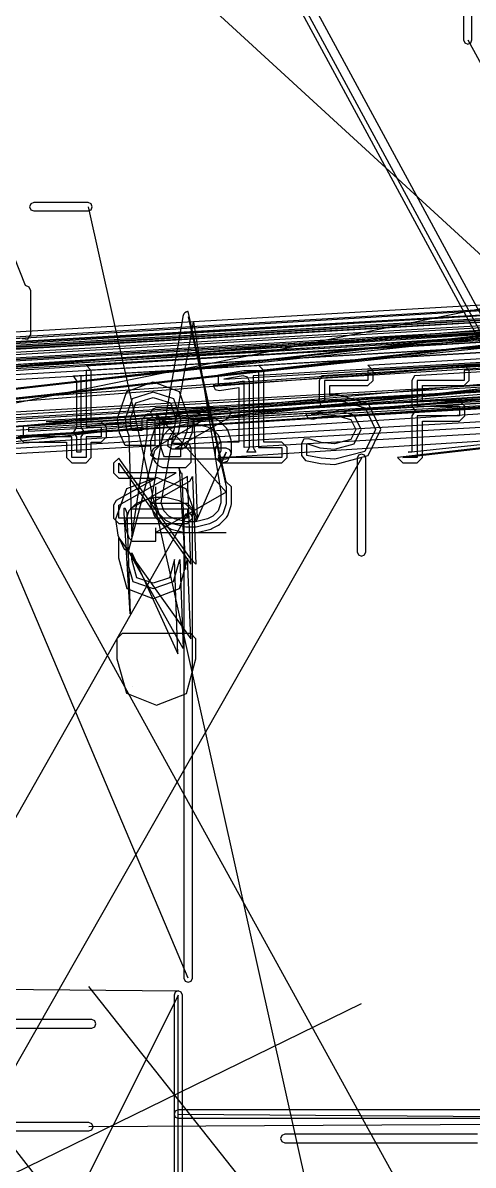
# Model space of a CAD drawing. Extents: x 0 to 334, y -361 to 120.
# Drawn here: x 94.19 to 100.59, y 48.47 to 64.69 of the extents above; entities that cross this region are included whole.
import ezdxf

# ---------------------------------------------------------------- set-up
doc = ezdxf.new("R2010")
doc.units = 0

msp = doc.modelspace()

# ---------------------------------------------------------------- linework, layer by layer
at = {"layer": 'Layer 1'}
for p, q in [((79.31, 84.9092), (292.42, -302.024)), ((301.09, -309.873), (89.04, 81.8172)), ((89.24, 81.7422), (300.89, -309.948)), ((89.04, 81.6672), (301.09, -310.023)), ((123.325, 40.6092), (92.64, 68.7892)), ((128.07, 66.1792), (91.06, 58.6792)), ((100.449, 65.2192), (100.449, 64.4492)), ((100.569, 64.4492), (100.569, 65.2192)), ((100.449, 64.4492), (100.466574, 64.406774)), ((100.466574, 64.406774), (100.509, 64.3892)), ((100.509, 64.4492), (154.965, -35.4949)), ((100.509, 64.3892), (100.551426, 64.406774)), ((100.551426, 64.406774), (100.569, 64.4492)), ((81.92, 64.1792), (166.845, -43.9449)), ((94.306274, 62.121626), (94.2887, 62.0792)), ((94.3487, 62.1392), (94.306274, 62.121626)), ((95.1187, 62.1392), (94.3487, 62.1392)), ((95.161126, 62.121626), (95.1187, 62.1392)), ((95.1787, 62.0792), (95.161126, 62.121626)), ((94.2887, 62.0792), (94.306274, 62.036774)), ((94.306274, 62.036774), (94.3487, 62.0192)), ((94.3487, 62.0192), (95.1187, 62.0192)), ((95.1187, 62.0792), (108.655, 1.3842)), ((95.1187, 62.0192), (95.161126, 62.036774)), ((95.161126, 62.036774), (95.1787, 62.0792)), ((94.2313, 60.9608), (93.8976, 61.797641)), ((107.296814, 61.003794), (85.4732, 58.5204)), ((85.5482, 58.5204), (107.371814, 61.003794)), ((86.0102, 59.829852), (107.371814, 61.078794)), ((107.371814, 61.003794), (86.0102, 59.7549)), ((108.548054, 61.003794), (86.7244, 58.5204)), ((86.7994, 58.5204), (108.623054, 61.003794)), ((87.7558, 59.8299), (108.623054, 61.078794)), ((108.623054, 61.003794), (87.7558, 59.7549)), ((88.761854, 59.852209), (110.585528, 61.101119)), ((90.1499, 59.8299), (111.768887, 61.078799)), ((91.47, 59.8299), (113.089021, 61.078799)), ((113.948145, 61.003799), (92.1245, 58.5204)), ((92.661504, 59.829846), (114.023145, 61.078799)), ((94.2035, 58.9727), (116.656315, 61.003799)), ((95.09, 59.8299), (116.656315, 61.078799)), ((116.656315, 61.003799), (95.09, 59.7549)), ((97.5368, 59.8299), (119.155752, 61.078804)), ((120.035139, 61.003806), (98.2115, 59.1348)), ((98.286528, 59.134745), (120.110139, 61.003804)), ((99.0899, 59.8299), (120.110139, 61.078806)), ((120.110139, 61.003804), (99.0899, 59.7549)), ((121.335009, 61.003806), (99.5114, 58.5204)), ((99.5864, 58.5204), (121.410009, 61.003806)), ((100.456, 59.8299), (121.410009, 61.078806)), ((121.410009, 61.003806), (100.456, 59.7549)), ((85.6232, 58.5954), (107.446814, 60.928794)), ((107.446814, 60.928794), (85.711, 59.6799)), ((107.57647, 60.866542), (85.7528, 59.1538)), ((86.0102, 59.617648), (107.57647, 60.866542)), ((86.192065, 59.663467), (108.015737, 60.912369)), ((108.100572, 60.865502), (86.2769, 59.6166)), ((86.8744, 58.5954), (108.698054, 60.928794)), ((108.698054, 60.928794), (86.9676, 59.6799)), ((111.066774, 60.90871), (89.2431, 59.4837)), ((89.2431, 59.659777), (111.066774, 60.90871)), ((111.332192, 60.944268), (89.5085, 59.5432)), ((89.6585, 59.6317), (111.775018, 60.928799)), ((111.775018, 60.928799), (90.0749, 59.6799)), ((112.652327, 60.944268), (90.8287, 59.5432)), ((90.9787, 59.6317), (113.095152, 60.928799)), ((113.095152, 60.928799), (91.395, 59.6799)), ((92.2745, 58.5954), (114.098145, 60.928799)), ((114.098145, 60.928799), (92.3623, 59.6799)), ((114.227801, 60.866547), (92.4042, 59.1794)), ((92.6615, 59.617616), (114.227801, 60.866547)), ((94.284333, 60.938833), (94.2313, 60.9608)), ((94.3063, 60.8858), (94.284333, 60.938833)), ((94.306229, 60.2667), (94.3063, 60.8858)), ((94.8864, 58.9504), (116.710012, 60.858279)), ((94.911885, 59.67992), (116.735497, 60.928799)), ((116.735497, 60.928799), (95.015, 59.6799)), ((118.719058, 60.944273), (96.8954, 59.5432)), ((97.0454, 59.6317), (119.161883, 60.928804)), ((119.161883, 60.928804), (97.4618, 59.6799)), ((98.361467, 59.237306), (120.185139, 60.928806)), ((120.185139, 60.928806), (98.4375, 59.6799)), ((99.6614, 58.5954), (121.485009, 60.928806)), ((121.485009, 60.928806), (99.7546, 59.6799)), ((85.8278, 59.2288), (107.65147, 60.791542)), ((107.65147, 60.791542), (86.0102, 59.5426)), ((92.4792, 59.2544), (114.302801, 60.791547)), ((114.302801, 60.791547), (92.6615, 59.5426)), ((94.5238, 59.0254), (116.635012, 60.64108)), ((116.635012, 60.64108), (94.8114, 59.0254)), ((96.46544, 60.515497), (96.0047, 57.8627)), ((96.465444, 60.516267), (96.46544, 60.515497)), ((96.465476, 60.517807), (96.465444, 60.516267)), ((96.465582, 60.520114), (96.465476, 60.517807)), ((96.465693, 60.52165), (96.465582, 60.520114)), ((96.46576, 60.522417), (96.465693, 60.52165)), ((96.466213, 60.52624), (96.46576, 60.522417)), ((96.466579, 60.528521), (96.466213, 60.52624)), ((96.466717, 60.529278), (96.466579, 60.528521)), ((96.466862, 60.530034), (96.466717, 60.529278)), ((96.467176, 60.531542), (96.466862, 60.530034)), ((96.467521, 60.533043), (96.467176, 60.531542)), ((96.467897, 60.534536), (96.467521, 60.533043)), ((96.46874, 60.537499), (96.467897, 60.534536)), ((96.468969, 60.538233), (96.46874, 60.537499)), ((96.469703, 60.540424), (96.468969, 60.538233)), ((96.469963, 60.541149), (96.469703, 60.540424)), ((96.470505, 60.54259), (96.469963, 60.541149)), ((96.470786, 60.543307), (96.470505, 60.54259)), ((96.471076, 60.54402), (96.470786, 60.543307)), ((96.471372, 60.544731), (96.471076, 60.54402)), ((96.473303, 60.548927), (96.471372, 60.544731)), ((96.47365, 60.549615), (96.473303, 60.548927)), ((96.474732, 60.551656), (96.47365, 60.549615)), ((96.475107, 60.552328), (96.474732, 60.551656)), ((96.475488, 60.552997), (96.475107, 60.552328)), ((96.475877, 60.553662), (96.475488, 60.552997)), ((96.476272, 60.554323), (96.475877, 60.553662)), ((96.478348, 60.557564), (96.476272, 60.554323)), ((96.479673, 60.559456), (96.478348, 60.557564)), ((96.481529, 60.561914), (96.479673, 60.559456)), ((96.482009, 60.562516), (96.481529, 60.561914)), ((96.482495, 60.563114), (96.482009, 60.562516)), ((96.482987, 60.563706), (96.482495, 60.563114)), ((96.483989, 60.564876), (96.482987, 60.563706)), ((96.485536, 60.566591), (96.483989, 60.564876)), ((96.48768, 60.568802), (96.485536, 60.566591)), ((96.489913, 60.570923), (96.48768, 60.568802)), ((96.491061, 60.571948), (96.489913, 60.570923)), ((96.491644, 60.572452), (96.491061, 60.571948)), ((96.492231, 60.57295), (96.491644, 60.572452)), ((96.494023, 60.574408), (96.492231, 60.57295)), ((96.49463, 60.574881), (96.494023, 60.574408)), ((96.495242, 60.575348), (96.49463, 60.574881)), ((96.497107, 60.576712), (96.495242, 60.575348)), ((96.497738, 60.577153), (96.497107, 60.576712)), ((96.498373, 60.577589), (96.497738, 60.577153)), ((96.499013, 60.578017), (96.498373, 60.577589)), ((96.499657, 60.578439), (96.499013, 60.578017)), ((96.500305, 60.578855), (96.499657, 60.578439)), ((96.501614, 60.579665), (96.500305, 60.578855)), ((96.502275, 60.58006), (96.501614, 60.579665)), ((96.503609, 60.58083), (96.502275, 60.58006)), ((96.504281, 60.581205), (96.503609, 60.58083)), ((96.505638, 60.581934), (96.504281, 60.581205)), ((96.50701, 60.582634), (96.505638, 60.581934)), ((96.509794, 60.58395), (96.50701, 60.582634)), ((96.510499, 60.584261), (96.509794, 60.58395)), ((96.511206, 60.584565), (96.510499, 60.584261)), ((96.514066, 60.585707), (96.511206, 60.584565)), ((96.514788, 60.585974), (96.514066, 60.585707)), ((96.516241, 60.586486), (96.514788, 60.585974)), ((96.518438, 60.587197), (96.516241, 60.586486)), ((96.519915, 60.587634), (96.518438, 60.587197)), ((96.520657, 60.587841), (96.519915, 60.587634)), ((96.521401, 60.58804), (96.520657, 60.587841)), ((96.522146, 60.588232), (96.521401, 60.58804)), ((96.522894, 60.588416), (96.522146, 60.588232)), ((96.524395, 60.588761), (96.522894, 60.588416)), ((96.525148, 60.588921), (96.524395, 60.588761)), ((96.526659, 60.58922), (96.525148, 60.588921)), ((96.527416, 60.589358), (96.526659, 60.58922)), ((96.528175, 60.589487), (96.527416, 60.589358)), ((96.53046, 60.58983), (96.528175, 60.589487)), ((96.531223, 60.589929), (96.53046, 60.58983)), ((96.531988, 60.590019), (96.531223, 60.589929)), ((96.532754, 60.590102), (96.531988, 60.590019)), ((96.534287, 60.590244), (96.532754, 60.590102)), ((96.536592, 60.590398), (96.534287, 60.590244)), ((96.53813, 60.590461), (96.536592, 60.590398)), ((96.5389, 60.590481), (96.53813, 60.590461)), ((96.54044, 60.590497), (96.5389, 60.590481)), ((97.0797, 58.1758), (96.54044, 60.590497)), ((96.54044, 60.515497), (97.0797, 58.1008)), ((92.916813, 59.09923), (114.740455, 60.348129)), ((94.0009, 59.1271), (115.278435, 60.376)), ((96.154696, 57.874904), (96.61544, 60.440497)), ((96.61544, 60.440497), (97.0047, 58.0258)), ((92.919484, 59.018767), (114.743133, 60.26772)), ((115.203435, 60.301), (93.3798, 58.9165)), ((93.4548, 58.9165), (115.278435, 60.301)), ((115.278435, 60.301), (94.0009, 59.0521)), ((115.952149, 60.221625), (94.1285, 58.8115)), ((94.181841, 60.210257), (94.262216, 60.198412)), ((94.262216, 60.198412), (94.306229, 60.2667)), ((94.2785, 58.9463), (116.120774, 60.218359)), ((116.193306, 60.199301), (94.8864, 58.9504)), ((116.154065, 60.135395), (94.2785, 58.8865)), ((111.141774, 59.864433), (89.3181, 58.79)), ((89.6129, 58.5204), (111.436574, 59.909909)), ((111.436574, 59.909909), (89.9473, 58.661)), ((90.9331, 58.5204), (112.756708, 59.909909)), ((112.756708, 59.909909), (91.2674, 58.661)), ((115.067187, 59.844353), (93.2, 58.5954)), ((96.9998, 58.5204), (118.823439, 59.909914)), ((118.823439, 59.909914), (97.3341, 58.661)), ((115.201438, 59.769353), (93.1579, 58.5204)), ((94.9614, 59.6094), (94.911885, 59.67992)), ((95.015, 59.6799), (95.015, 58.9504)), ((95.165, 59.7549), (95.09, 59.8299)), ((95.09, 59.7549), (95.09, 58.9504)), ((95.165, 59.0254), (95.165, 59.7549)), ((96.970379, 59.543169), (96.9704, 59.6953)), ((96.9704, 59.6953), (97.332094, 59.754831)), ((97.321986, 59.676715), (97.045379, 59.631442)), ((97.382659, 59.659852), (97.321986, 59.676715)), ((97.332094, 59.754831), (97.5368, 59.7549)), ((97.4618, 59.6799), (97.4618, 58.661)), ((97.6118, 59.7549), (97.5368, 59.8299)), ((97.5368, 59.7549), (97.5368, 58.661)), ((97.6118, 58.736), (97.6118, 59.7549)), ((98.4375, 59.6799), (98.398921, 59.614341)), ((99.1649, 59.7549), (99.0899, 59.8299)), ((99.0899, 59.7549), (99.0899, 59.6143)), ((99.1649, 59.6143), (99.1649, 59.7549)), ((99.7546, 59.6799), (99.716021, 59.614341)), ((100.531, 59.7549), (100.456, 59.8299)), ((100.456, 59.7549), (100.456, 59.6143)), ((100.531, 59.6143), (100.531, 59.7549)), ((94.9614, 58.950406), (94.9614, 59.6094)), ((95.670437, 59.45639), (96.041531, 59.59242)), ((96.041531, 59.59242), (96.412625, 59.45639)), ((96.8954, 59.5432), (96.921841, 59.486048)), ((97.3341, 59.6027), (96.970379, 59.543169)), ((96.982514, 59.469185), (97.259121, 59.514458)), ((97.045379, 59.631442), (97.0454, 59.6317)), ((97.259121, 59.514458), (97.2591, 58.736)), ((97.3341, 58.661), (97.3341, 59.6027)), ((97.4091, 59.6027), (97.382659, 59.659852)), ((97.409181, 58.66096), (97.4091, 59.6027)), ((98.398921, 59.614341), (98.3989, 59.3117)), ((99.0899, 59.6143), (98.4739, 59.6143)), ((98.4739, 59.6143), (98.4739, 59.3117)), ((98.548979, 59.40369), (98.5489, 59.5393)), ((98.5489, 59.5393), (99.0899, 59.5393)), ((99.0899, 59.5393), (99.1649, 59.6143)), ((99.716021, 59.614341), (99.716, 59.2505)), ((100.456, 59.6143), (99.791, 59.6143)), ((99.791, 59.6143), (99.791, 59.2505)), ((99.866, 59.3255), (99.866, 59.5393)), ((99.866, 59.5393), (100.456, 59.5393)), ((100.456, 59.5393), (100.531, 59.6143)), ((95.537625, 59.077993), (95.670437, 59.45639)), ((95.745341, 59.350714), (95.645732, 59.066225)), ((96.041565, 59.445313), (95.745341, 59.350714)), ((95.797094, 59.296452), (96.041572, 59.370341)), ((96.33844, 59.350714), (96.041565, 59.445313)), ((96.041572, 59.370341), (96.286701, 59.296452)), ((96.438049, 59.066225), (96.33844, 59.350714)), ((96.412625, 59.45639), (96.546088, 59.077993)), ((96.921841, 59.486048), (96.982514, 59.469185)), ((98.552803, 59.404202), (98.548979, 59.40369)), ((98.652293, 59.411529), (98.552803, 59.404202)), ((99.0991, 59.2828), (98.652293, 59.411529)), ((95.720739, 59.066253), (95.797094, 59.296452)), ((96.026667, 59.201453), (96.0047, 59.14842)), ((96.0797, 59.22342), (96.026667, 59.201453)), ((97.079683, 59.223429), (96.0797, 59.22342)), ((96.286701, 59.296452), (96.363056, 59.066253)), ((97.152149, 59.167673), (97.079683, 59.223429)), ((98.427657, 59.252659), (98.361467, 59.237306)), ((98.3989, 59.3117), (98.427657, 59.252659)), ((98.616815, 59.19593), (98.452685, 59.181047)), ((98.4739, 59.3117), (98.563057, 59.32989)), ((98.563057, 59.32989), (98.652214, 59.336505)), ((98.894418, 59.120689), (98.616815, 59.19593)), ((98.652214, 59.336505), (99.053422, 59.22323)), ((99.053422, 59.22323), (99.201342, 58.916479)), ((99.276403, 58.916509), (99.099082, 59.282806)), ((99.099082, 59.282806), (99.0991, 59.2828)), ((99.716, 59.2505), (99.764821, 59.18022)), ((99.791, 59.2505), (100.391, 59.2505)), ((100.391, 59.3255), (99.866, 59.3255)), ((100.466, 59.2505), (100.391, 59.3255)), ((100.391, 59.2505), (100.391, 59.11)), ((100.466, 59.11), (100.466, 59.2505)), ((95.564969, 58.87015), (95.537625, 59.077993)), ((95.645732, 59.066225), (95.65745, 58.934338)), ((95.730892, 58.949615), (95.720739, 59.066253)), ((95.9563, 59.133), (95.8813, 59.058)), ((95.8813, 59.058), (95.8813, 58.9051)), ((96.0643, 59.133), (95.9563, 59.133)), ((95.9563, 58.8301), (95.9563, 59.058)), ((95.9563, 59.058), (96.0643, 59.058)), ((96.0047, 59.14842), (96.026667, 59.095387)), ((96.026667, 59.095387), (96.0797, 59.07342)), ((96.7973, 59.0734), (96.042507, 58.642089)), ((96.1393, 59.058), (96.0643, 59.133)), ((96.0643, 59.058), (96.0643, 58.692)), ((96.169524, 59.031245), (96.074286, 58.936007)), ((96.0797, 59.14842), (97.0797, 58.0258)), ((96.0797, 59.07342), (96.7973, 59.0734)), ((96.1393, 58.692), (96.1393, 59.058)), ((96.189016, 59.045294), (96.169524, 59.031245)), ((96.284254, 59.092913), (96.189016, 59.045294)), ((96.299605, 59.098592), (96.284254, 59.092913)), ((96.490081, 59.146211), (96.299605, 59.098592)), ((96.363056, 59.066253), (96.336221, 58.908622)), ((96.3621, 58.652), (97.116893, 59.083311)), ((96.406799, 58.883241), (96.438049, 59.066225)), ((96.508271, 59.14845), (96.490081, 59.146211)), ((96.651128, 59.148434), (96.508271, 59.14845)), ((96.546088, 59.077993), (96.522651, 58.886722)), ((96.595331, 58.867951), (96.621148, 59.077964)), ((96.621148, 59.077964), (96.668092, 57.64492)), ((96.669318, 59.146195), (96.651128, 59.148434)), ((96.859794, 59.098576), (96.669318, 59.146195)), ((96.875145, 59.092897), (96.859794, 59.098576)), ((96.970383, 59.045278), (96.875145, 59.092897)), ((96.989875, 59.031229), (96.970383, 59.045278)), ((97.085114, 58.935991), (96.989875, 59.031229)), ((97.116893, 59.083311), (97.152149, 59.167673)), ((98.2115, 59.1348), (98.243627, 59.073269)), ((98.243627, 59.073269), (98.312476, 59.064442)), ((98.452685, 59.181047), (98.286528, 59.134745)), ((98.312476, 59.064442), (98.466122, 59.107321)), ((98.466122, 59.107321), (98.616787, 59.120985)), ((98.616787, 59.120985), (98.849961, 59.06032)), ((98.849961, 59.06032), (98.921718, 58.916519)), ((98.996746, 58.916464), (98.894418, 59.120689)), ((99.764821, 59.18022), (99.716, 59.109941)), ((99.716, 59.109941), (99.716, 58.5954)), ((100.391, 59.11), (99.791, 59.11)), ((99.791, 59.11), (99.791, 58.5204)), ((99.866, 58.5204), (99.866, 59.035)), ((99.866, 59.035), (100.391, 59.035)), ((100.391, 59.035), (100.466, 59.11)), ((94.2035, 58.8115), (94.2035, 58.9727)), ((94.2785, 58.8865), (94.2785, 58.9463)), ((94.8114, 59.0254), (94.5238, 59.0254)), ((94.914699, 58.880953), (94.9614, 58.950406)), ((94.9614, 58.8115), (94.914699, 58.880953)), ((95.015, 58.9504), (95.061701, 58.880947)), ((95.061701, 58.880947), (95.015, 58.811494)), ((95.09, 58.9504), (95.3058, 58.9504)), ((95.3058, 59.0254), (95.165, 59.0254)), ((95.3808, 58.9504), (95.3058, 59.0254)), ((95.3058, 58.9504), (95.3058, 58.8115)), ((95.3808, 58.8115), (95.3808, 58.9504)), ((95.647, 58.692), (95.564969, 58.87015)), ((95.65745, 58.934338), (95.695211, 58.830072)), ((95.7435, 58.9051), (95.730892, 58.949615)), ((95.8813, 58.9051), (95.7435, 58.9051)), ((96.056168, 58.906691), (96.008549, 58.763833)), ((96.074286, 58.936007), (96.056168, 58.906691)), ((96.192871, 58.842415), (96.266984, 58.916528)), ((96.336221, 58.908622), (96.255134, 58.765771)), ((96.266984, 58.916528), (96.343972, 58.955022)), ((96.3137, 58.7189), (96.406799, 58.883241)), ((96.343972, 58.955022), (96.517504, 58.998405)), ((96.522651, 58.886722), (96.45364, 58.718929)), ((96.517504, 58.998405), (96.6419, 58.9984)), ((96.518166, 58.68057), (96.595331, 58.867951)), ((96.6419, 58.9984), (96.815432, 58.955017)), ((96.815432, 58.955017), (96.89242, 58.916523)), ((96.89242, 58.916523), (96.966534, 58.84241)), ((97.103232, 58.906675), (97.085114, 58.935991)), ((97.150851, 58.763817), (97.103232, 58.906675)), ((98.921718, 58.916519), (98.849961, 58.772718)), ((98.894418, 58.712239), (98.996746, 58.916464)), ((99.201342, 58.916479), (99.049369, 58.606421)), ((99.093613, 58.545847), (99.276403, 58.916509)), ((94.1285, 58.8115), (94.2035, 58.7365)), ((94.8864, 58.8115), (94.2035, 58.8115)), ((94.2035, 58.7365), (94.8114, 58.7365)), ((94.8114, 58.7365), (94.8114, 58.5204)), ((94.8864, 58.5204), (94.8864, 58.8115)), ((94.9614, 58.5954), (94.9614, 58.8115)), ((95.015, 58.811494), (95.015, 58.5954)), ((95.3058, 58.8115), (95.09, 58.8115)), ((95.09, 58.8115), (95.09, 58.5204)), ((95.165, 58.5204), (95.165, 58.7365)), ((95.165, 58.7365), (95.3058, 58.7365)), ((95.3058, 58.7365), (95.3808, 58.8115)), ((95.695211, 58.830072), (95.742181, 57.397028)), ((95.742181, 57.397028), (95.9563, 58.8301)), ((96.008549, 58.763833), (96.0047, 58.740116)), ((96.0047, 58.740116), (96.0047, 58.6448)), ((96.154696, 58.657047), (96.1547, 58.7279)), ((96.1547, 58.7279), (96.192871, 58.842415)), ((96.255134, 58.765771), (96.24612, 58.686438)), ((96.45364, 58.718929), (96.3137, 58.7189)), ((96.5083, 58.7198), (96.455267, 58.697833)), ((96.561333, 58.697833), (96.5083, 58.7198)), ((96.9998, 58.736), (96.9248, 58.661)), ((96.966534, 58.84241), (97.004705, 58.727895)), ((97.2591, 58.736), (96.9998, 58.736)), ((97.004705, 58.727895), (97.0047, 58.6149)), ((97.1547, 58.7401), (97.150851, 58.763817)), ((97.1547, 58.597195), (97.1547, 58.7401)), ((97.8711, 58.736), (97.6118, 58.736)), ((97.9461, 58.661), (97.8711, 58.736)), ((98.181804, 58.780134), (98.147672, 58.717255)), ((98.147672, 58.717255), (98.1477, 58.5494)), ((98.253125, 58.785794), (98.181804, 58.780134)), ((98.222639, 58.54937), (98.2227, 58.7172)), ((98.2227, 58.7172), (98.411146, 58.656842)), ((98.426111, 58.730383), (98.253125, 58.785794)), ((98.616787, 58.712053), (98.426111, 58.730383)), ((98.849961, 58.772718), (98.616787, 58.712053)), ((98.616815, 58.636998), (98.894418, 58.712239)), ((95.015, 58.5954), (94.9614, 58.5954)), ((96.0643, 58.692), (95.647, 58.692)), ((95.694004, 57.183927), (96.0643, 58.617)), ((96.0047, 58.6448), (96.008549, 58.621083)), ((96.042507, 58.642089), (96.007251, 58.557727)), ((96.007251, 58.557727), (96.079717, 58.501971)), ((96.008549, 58.621083), (96.056168, 58.478226)), ((96.0643, 58.617), (96.1393, 58.692)), ((96.192867, 58.542533), (96.154696, 58.657047)), ((96.206, 58.5294), (96.192867, 58.542533)), ((96.24612, 58.686438), (96.313707, 58.643928)), ((96.313707, 58.643928), (96.4537, 58.6439)), ((97.0797, 58.652), (96.3621, 58.652)), ((96.455267, 58.697833), (96.4333, 58.6448)), ((96.4333, 58.6448), (96.4333, 58.5294)), ((96.4537, 58.6439), (96.518166, 58.68057)), ((96.5833, 58.6448), (96.561333, 58.697833)), ((96.5833, 58.4544), (96.5833, 58.6448)), ((97.0797, 58.597259), (96.6512, 57.6175)), ((96.9248, 58.661), (96.9248, 58.5204)), ((97.0047, 58.6149), (96.964999, 58.535498)), ((97.032081, 58.502021), (97.0797, 58.597259)), ((97.132733, 58.630033), (97.0797, 58.652)), ((97.099163, 58.468416), (97.146782, 58.563654)), ((97.1547, 58.577), (97.132733, 58.630033)), ((97.132733, 58.523967), (97.1547, 58.577)), ((97.146782, 58.563654), (97.1547, 58.597195)), ((97.3706, 58.5954), (97.409181, 58.66096)), ((97.500381, 58.59544), (97.3706, 58.5954)), ((97.4618, 58.661), (97.500381, 58.59544)), ((97.5368, 58.661), (97.8711, 58.661)), ((97.8711, 58.661), (97.8711, 58.5204)), ((97.9461, 58.5204), (97.9461, 58.661)), ((98.1477, 58.5494), (98.204434, 58.476658)), ((98.426282, 58.509682), (98.222639, 58.54937)), ((98.411146, 58.656842), (98.616815, 58.636998)), ((99.049369, 58.606421), (98.620807, 58.496453)), ((98.620868, 58.421483), (99.093397, 58.54569)), ((98.957574, 58.551626), (98.94, 58.5092)), ((99, 58.5692), (98.957574, 58.551626)), ((99.042426, 58.551626), (99, 58.5692)), ((99, 58.5692), (99, 58.5692)), ((99.06, 58.5092), (99.042426, 58.551626)), ((99.093397, 58.54569), (99.093613, 58.545847)), ((99.716, 58.5954), (99.6614, 58.5954)), ((99, 58.5092), (93.8, 49.3792)), ((94.8114, 58.5204), (94.8864, 58.4454)), ((95.09, 58.5204), (94.8864, 58.5204)), ((94.8864, 58.4454), (95.09, 58.4454)), ((95.09, 58.4454), (95.165, 58.5204)), ((95.5565, 58.5122), (95.4815, 58.4372)), ((95.4815, 58.4372), (95.4815, 58.3019)), ((96.575514, 57.07913), (95.5565, 58.5122)), ((95.5565, 58.3019), (95.5565, 58.4372)), ((95.5565, 58.4372), (96.575514, 57.00413)), ((96.056168, 58.478226), (96.074286, 58.44891)), ((96.074286, 58.44891), (96.121905, 58.401291)), ((96.079717, 58.501971), (97.0797, 58.502)), ((96.121905, 58.401291), (96.174938, 58.379324)), ((96.174938, 58.379324), (96.5083, 58.3794)), ((96.4333, 58.5294), (96.206, 58.5294)), ((96.5083, 58.3794), (96.5833, 58.4544)), ((96.9248, 58.5204), (96.9998, 58.4454)), ((96.964999, 58.535498), (96.99854, 58.434875)), ((96.99854, 58.434875), (97.099163, 58.468416)), ((97.8711, 58.5204), (96.9998, 58.5204)), ((96.9998, 58.4454), (97.8711, 58.4454)), ((97.0797, 58.502), (97.132733, 58.523967)), ((97.8711, 58.4454), (97.9461, 58.5204)), ((98.204434, 58.476658), (98.416337, 58.435382)), ((98.416337, 58.435382), (98.416438, 58.435369)), ((98.416438, 58.435369), (98.620868, 58.421483)), ((98.620807, 58.496453), (98.426282, 58.509682)), ((98.94, 58.5092), (98.94, 57.1792)), ((99.06, 57.1792), (99.06, 58.5092)), ((99.5114, 58.5204), (99.5864, 58.4454)), ((99.791, 58.5204), (99.5864, 58.5204)), ((99.5864, 58.4454), (99.791, 58.4454)), ((99.791, 58.4454), (99.866, 58.5204)), ((95.4815, 58.3019), (95.5565, 58.2269)), ((96.0832, 58.2269), (95.519764, 57.910163)), ((95.5565, 57.8448), (96.369651, 58.301915)), ((96.369651, 58.301915), (95.5565, 58.3019)), ((95.5565, 58.2269), (96.0832, 58.2269)), ((96.088535, 58.234347), (95.663905, 58.075843)), ((96.5285, 58.2494), (95.715349, 57.792284)), ((96.513293, 58.075712), (96.088535, 58.234347)), ((96.443237, 58.28753), (96.414161, 58.362241)), ((96.414161, 58.362241), (96.500514, 56.92913)), ((96.4535, 58.2933), (96.443237, 58.28753)), ((96.500514, 56.92913), (96.4535, 58.2933)), ((96.575514, 57.00413), (96.5285, 58.2494)), ((96.565336, 58.184038), (96.603584, 58.249416)), ((96.603584, 58.249416), (96.650514, 57.00413)), ((95.663645, 58.075576), (95.509629, 57.64492)), ((95.663905, 58.075843), (95.663645, 58.075576)), ((96.0019, 57.8673), (96.565336, 58.184038)), ((96.079729, 57.862733), (96.0797, 58.1008)), ((96.513297, 58.075707), (96.513293, 58.075712)), ((96.668092, 57.64492), (96.513297, 58.075707)), ((97.1547, 58.1008), (97.0797, 58.1758)), ((97.0797, 58.1008), (97.0797, 57.8627)), ((97.154772, 57.862733), (97.1547, 58.1008)), ((95.519764, 57.910163), (95.481516, 57.844785)), ((95.889224, 57.903181), (95.793986, 57.855562)), ((96.0797, 57.9508), (95.889224, 57.903181)), ((97.0797, 58.0258), (96.0797, 57.454371)), ((96.222628, 57.950834), (96.0797, 57.9508)), ((96.413104, 57.903215), (96.222628, 57.950834)), ((96.508342, 57.855596), (96.413104, 57.903215)), ((97.0047, 58.0258), (97.0047, 57.8749)), ((92.43, 50.4792), (96.54, 57.7292)), ((95.481516, 57.844785), (95.4815, 57.6569)), ((95.5565, 57.6569), (95.5565, 57.8448)), ((95.6315, 57.8009), (95.641764, 57.80667)), ((95.6315, 57.7319), (95.6315, 57.8009)), ((95.717846, 56.298857), (95.6315, 57.7319)), ((95.641764, 57.80667), (95.670837, 57.731959)), ((95.698748, 57.760324), (95.651129, 57.617466)), ((95.670837, 57.731959), (95.717846, 56.298857)), ((95.793986, 57.855562), (95.698748, 57.760324)), ((95.715349, 57.792284), (96.5285, 57.7923)), ((96.5285, 57.8673), (96.0019, 57.8673)), ((96.0047, 57.8627), (96.008549, 57.838983)), ((96.008549, 57.838983), (96.056168, 57.696126)), ((96.127348, 57.719876), (96.079729, 57.862733)), ((96.192867, 57.76039), (96.154696, 57.874904)), ((96.26698, 57.686277), (96.192867, 57.76039)), ((96.54, 57.7292), (96.497574, 57.711626)), ((96.603581, 57.760358), (96.508342, 57.855596)), ((96.6035, 57.7923), (96.5285, 57.8673)), ((96.5285, 57.7923), (96.5285, 57.6569)), ((96.582426, 57.711626), (96.54, 57.7292)), ((96.54, 57.7292), (96.54, 57.7292)), ((96.6035, 57.6569), (96.6035, 57.7923)), ((96.6512, 57.6175), (96.603581, 57.760358)), ((96.966529, 57.760386), (96.892415, 57.686273)), ((97.0047, 57.8749), (96.966529, 57.760386)), ((97.0797, 57.8627), (97.032081, 57.719843)), ((97.103304, 57.696159), (97.150923, 57.839016)), ((97.150923, 57.839016), (97.154772, 57.862733)), ((96.54, 51.1292), (93.8, 57.6092)), ((95.4815, 57.6569), (95.5565, 57.5819)), ((95.509629, 57.64492), (95.539767, 57.416798)), ((96.5285, 57.6569), (95.5565, 57.6569)), ((95.5565, 57.5819), (96.5285, 57.5819)), ((95.651129, 57.617466), (95.6512, 57.5222)), ((96.056168, 57.696126), (96.074286, 57.66681)), ((96.074286, 57.66681), (96.169524, 57.571572)), ((96.222586, 57.624638), (96.127348, 57.719876)), ((96.169524, 57.571572), (96.189016, 57.557523)), ((96.317824, 57.577019), (96.222586, 57.624638)), ((96.343968, 57.647783), (96.26698, 57.686277)), ((96.5083, 57.5294), (96.317824, 57.577019)), ((96.5175, 57.6044), (96.343968, 57.647783)), ((96.497574, 57.711626), (96.48, 57.6692)), ((96.48, 57.6692), (96.48, 51.1292)), ((96.641895, 57.604396), (96.5175, 57.6044)), ((96.5285, 57.5819), (96.6035, 57.6569)), ((96.6, 57.6692), (96.582426, 57.711626)), ((96.6, 51.1292), (96.6, 57.6692)), ((96.815427, 57.647779), (96.641895, 57.604396)), ((96.841604, 57.576986), (96.651128, 57.529367)), ((96.892415, 57.686273), (96.815427, 57.647779)), ((96.936842, 57.624605), (96.841604, 57.576986)), ((97.032081, 57.719843), (96.936842, 57.624605)), ((96.970455, 57.557556), (96.989947, 57.571605)), ((96.989947, 57.571605), (97.085186, 57.666843)), ((97.085186, 57.666843), (97.103304, 57.696159)), ((95.539767, 57.416798), (95.539893, 57.416352)), ((95.539893, 57.416352), (95.631664, 57.21723)), ((95.6512, 57.5222), (95.698819, 57.379343)), ((96.0797, 57.3317), (96.0797, 57.5222)), ((96.0797, 57.454371), (97.0797, 57.4544)), ((96.189016, 57.557523), (96.284254, 57.509904)), ((96.284254, 57.509904), (96.299605, 57.504225)), ((96.299605, 57.504225), (96.490081, 57.456606)), ((96.490081, 57.456606), (96.508271, 57.454367)), ((96.508271, 57.454367), (96.6512, 57.4544)), ((96.651128, 57.529367), (96.5083, 57.5294)), ((96.6512, 57.4544), (96.66939, 57.456639)), ((96.66939, 57.456639), (96.859866, 57.504258)), ((96.859866, 57.504258), (96.875217, 57.509937)), ((96.875217, 57.509937), (96.970455, 57.557556)), ((95.556495, 57.0928), (95.5565, 57.3794)), ((95.5565, 57.3794), (96.575514, 55.94627)), ((95.698819, 57.379343), (95.746438, 57.331724)), ((95.746438, 57.331724), (96.0797, 57.3317)), ((95.674334, 56.653638), (95.556495, 57.0928)), ((95.631664, 57.21723), (95.694004, 57.183927)), ((96.467441, 55.806787), (95.6646, 57.2399)), ((95.6646, 57.2399), (95.6646, 57.0714)), ((95.739641, 57.0714), (95.7396, 57.1649)), ((95.7396, 57.1649), (96.392441, 55.731787)), ((96.5285, 57.0928), (96.410661, 56.652948)), ((96.575514, 55.94627), (96.5285, 57.0928)), ((98.94, 57.1792), (98.957574, 57.136774)), ((98.957574, 57.136774), (99, 57.1192)), ((99, 57.1192), (99.042426, 57.136774)), ((99.042426, 57.136774), (99.06, 57.1792)), ((95.6646, 57.0714), (95.755746, 56.759291)), ((95.810897, 56.810162), (95.739641, 57.0714)), ((96.3455, 57.0714), (96.274244, 56.810162)), ((96.329313, 56.759291), (96.420459, 57.0714)), ((96.392441, 55.731787), (96.3455, 57.0714)), ((96.420459, 57.0714), (96.467441, 55.806787)), ((96.650514, 57.00413), (96.575514, 57.07913)), ((95.755746, 56.759291), (96.043506, 56.659858)), ((95.811074, 56.80997), (95.810897, 56.810162)), ((96.043547, 56.734858), (95.811074, 56.80997)), ((96.043506, 56.659858), (96.329313, 56.759291)), ((96.273887, 56.809772), (96.043547, 56.734858)), ((96.274244, 56.810162), (96.273887, 56.809772)), ((96.043474, 56.512775), (95.674334, 56.653638)), ((96.410661, 56.652948), (96.043474, 56.512775)), ((95.6035, 56.0213), (95.5285, 55.9463)), ((95.5285, 55.9463), (95.5285, 55.6597)), ((96.575514, 56.02127), (95.6035, 56.0213)), ((96.650514, 55.94627), (96.575514, 56.02127)), ((96.650492, 55.659685), (96.650514, 55.94627)), ((95.5285, 55.6597), (95.663813, 55.172415)), ((96.515134, 55.171657), (96.650492, 55.659685)), ((95.663813, 55.172415), (95.6638, 55.1724)), ((95.6638, 55.1724), (96.090466, 55.00466)), ((95.747618, 55.275324), (95.747441, 55.275516)), ((95.747441, 55.275516), (95.747519, 55.275431)), ((95.747519, 55.275431), (95.747618, 55.275324)), ((95.747618, 55.275324), (95.747618, 55.275324)), ((96.090466, 55.00466), (96.515134, 55.171657)), ((96.48, 51.1292), (96.497574, 51.086774)), ((96.497574, 51.086774), (96.54, 51.0692)), ((96.54, 51.0692), (96.582426, 51.086774)), ((96.582426, 51.086774), (96.6, 51.1292)), ((89.93, 51.0092), (96.4, 50.9492)), ((133.02, 3.1442), (95.13, 51.0092)), ((96.357574, 50.931626), (96.34, 50.8892)), ((96.4, 50.9492), (96.357574, 50.931626)), ((96.442426, 50.931626), (96.4, 50.9492)), ((96.4, 50.9492), (96.4, 50.9492)), ((96.46, 50.8892), (96.442426, 50.931626)), ((88.6, 45.6892), (99, 50.7692)), ((96.4, 50.8892), (93.8, 45.6892)), ((96.34, 50.8892), (96.34, 45.7492)), ((96.4, 48.3492), (96.4, 50.8892)), ((96.46, 45.7492), (96.46, 50.8892)), ((95.17, 50.5392), (92.43, 50.5392)), ((95.212426, 50.521626), (95.17, 50.5392)), ((95.17, 50.4192), (95.212426, 50.436774)), ((95.23, 50.4792), (95.212426, 50.521626)), ((95.212426, 50.436774), (95.23, 50.4792)), ((92.43, 50.4192), (95.17, 50.4192)), ((96.357574, 49.241626), (96.34, 49.1992)), ((96.34, 49.1992), (96.357574, 49.156774)), ((96.4, 49.2592), (96.357574, 49.241626)), ((96.357574, 49.156774), (96.4, 49.1392)), ((106.62, 49.2592), (96.4, 49.2592)), ((96.4, 49.1992), (104.02, 49.1392)), ((96.4, 49.1392), (106.62, 49.1392)), ((95.13, 49.0792), (84.91, 49.0792)), ((106.62, 49.0792), (95.13, 49.0192)), ((95.172426, 49.061626), (95.13, 49.0792)), ((95.13, 48.9592), (95.172426, 48.976774)), ((95.19, 49.0192), (95.172426, 49.061626)), ((95.172426, 48.976774), (95.19, 49.0192)), ((84.91, 48.9592), (95.13, 48.9592)), ((97.867574, 48.894626), (97.85, 48.8522)), ((97.85, 48.8522), (97.867574, 48.809774)), ((97.91, 48.9122), (97.867574, 48.894626)), ((100.65, 48.9122), (97.91, 48.9122)), ((97.867574, 48.809774), (97.91, 48.7922)), ((97.91, 48.7922), (100.65, 48.7922))]:
    msp.add_line(p, q, dxfattribs=at)

doc.saveas('drawing.dxf')
